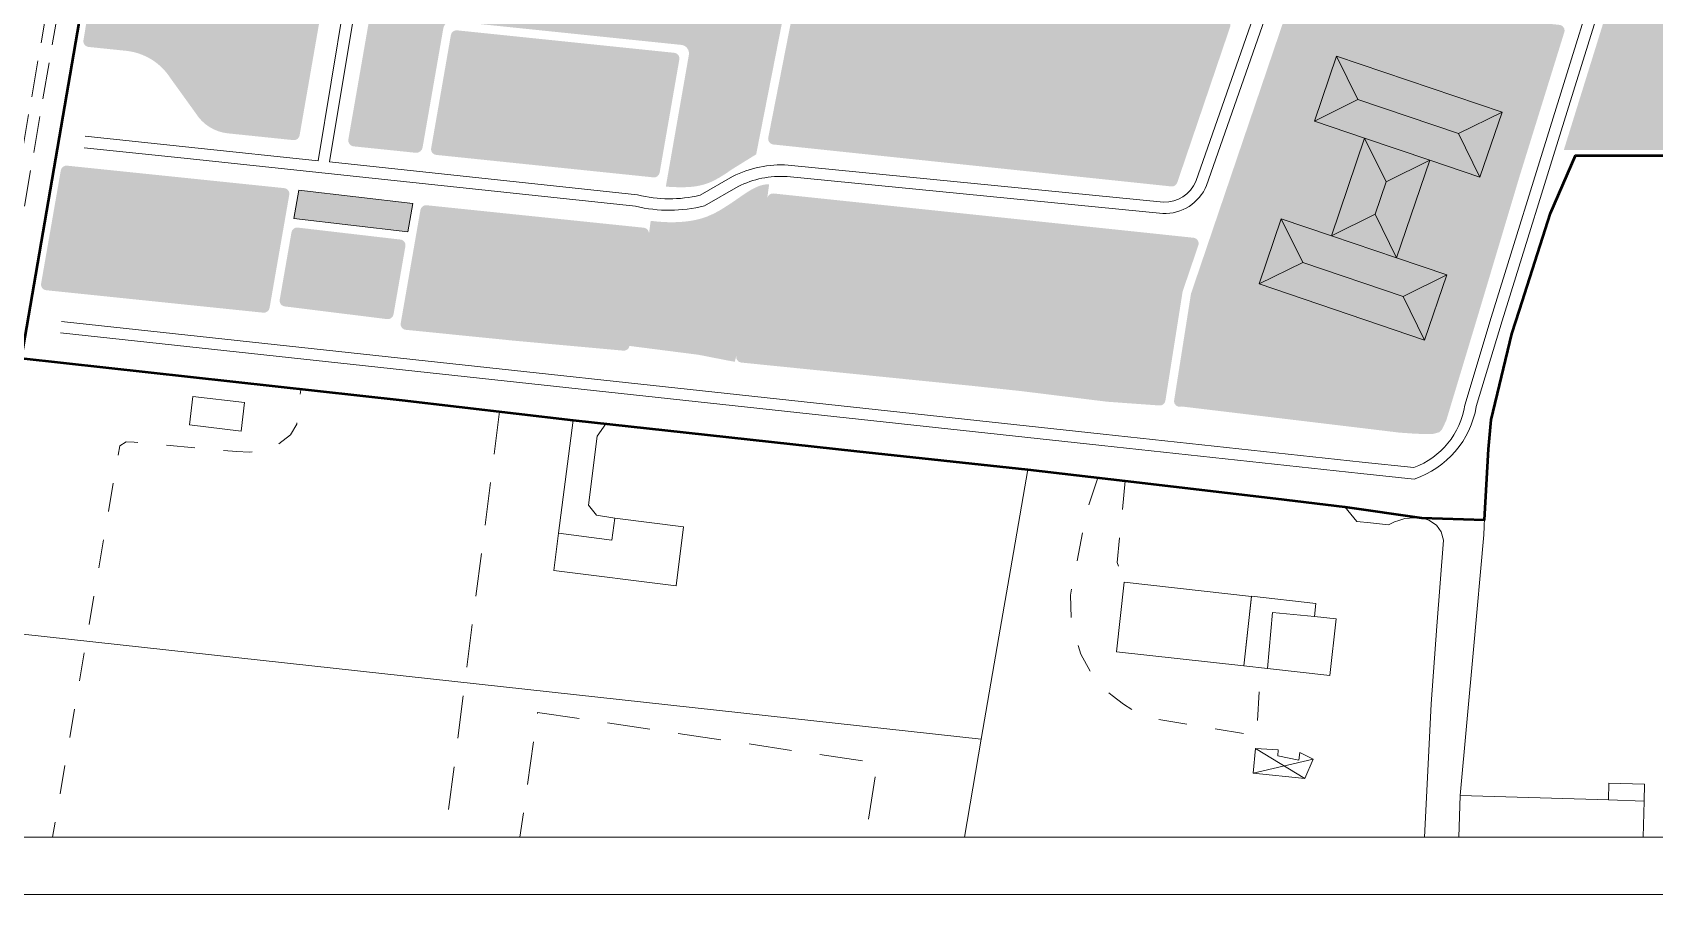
# Model space of a CAD drawing. Header units: millimetres. Extents: x 4297 to 8427, y -1478 to 1634.
# Drawn here: x 7049.8 to 7332.8, y 445.6 to 596 of the extents above; entities that cross this region are included whole.
import ezdxf

# ---------------------------------------------------------------- set-up
doc = ezdxf.new("R2010")
doc.units = ezdxf.units.MM
doc.header["$LTSCALE"] = 0.1
doc.linetypes.add('TRATTEGGIATA', pattern=[19.049999999999997, 12.7, -6.35])
for name, color, linetype, lineweight in [('1_CARTIGLIO', 7, 'Continuous', 9), ('4_ RETINO PARCHEGGIO', 4, 'Continuous', 9), ('4_AREA DI PROGETTO', 1, 'Continuous', 50), ('4_ASILO', 22, 'Continuous', 9), ('4_PISTACICL', 30, 'Continuous', 20), ('4_RETINO ASILO', 2, 'Continuous', 9), ('4_RETINO VERDE PUBBLICO', 3, 'Continuous', 9), ('4_VERDE SOCIALE', 96, 'Continuous', 9), ('4L - Strade', 10, 'Continuous', 20), ('_mu 1', 210, 'Continuous', 9), ('_mu 2', 1, 'Continuous', 9)]:
    doc.layers.add(name, color=color, linetype=linetype, lineweight=lineweight)
doc.layers.add('_mu 0.5', color=7, linetype='Continuous', lineweight=9, true_color=0xff5cff)

msp = doc.modelspace()

# ---------------------------------------------------------------- hatches: boundary and pattern name
at = {"layer": '4_ RETINO PARCHEGGIO', "ltscale": 5, "transparency": 33554687}
h = msp.add_hatch(color=256, dxfattribs=at)
h.dxf.hatch_style = 1
h.paths.add_polyline_path([(7160.379014105295, 562.9249176910603), (7159.083394372107, 563.0008396235498), (7158.349131743053, 563.0701640838624), (7157.626013219288, 563.1568332881278), (7157.311537010513, 560.7857079430457), (7153.924100540667, 541.3176203228542), (7165.976763782223, 539.772474897525), (7170.88341756204, 538.8108363557704), (7172.30324804483, 538.5505812151258), (7172.566805408179, 539.6009475099642), (7177.961443510764, 567.1264888516253), (7178.294766616673, 569.5163533844753), (7177.958549952485, 569.5227022913658), (7177.62323793167, 569.4977575770921), (7177.29166815514, 569.4445531414864), (7176.96508495604, 569.3665459848709), (7176.646999479232, 569.2681692452153), (7176.334965523779, 569.1520949767679), (7176.029049486285, 569.021266364152), (7175.728729157193, 568.8780942012021), (7175.195047499561, 568.5925806472491), (7174.675011645549, 568.2830444727948), (7173.663312410487, 567.6202232283532), (7171.679371048365, 566.2429221208123), (7169.642889974555, 564.9512311855835), (7168.575074554719, 564.3859429184133), (7167.467124352398, 563.9033643412654), (7167.078460713409, 563.7612251809261), (7166.685273849384, 563.6321219001524), (7166.288176346541, 563.5157343832361), (7165.887742179621, 563.4114184051945), (7165.48475935803, 563.3186199364295), (7165.079430550387, 563.2366877253786), (7164.672177026301, 563.1650767106707), (7164.263323357189, 563.1032669397065), (7163.620467637621, 563.0250190469185), (7162.975394919594, 562.9679614256935), (7162.327646483002, 562.9305537967538), (7161.679101036787, 562.9116188293832), (7161.02783717964, 562.9100539845736)])
h = msp.add_hatch(color=256, dxfattribs=at)
h.dxf.hatch_style = 1
h.paths.add_polyline_path([(7116.126743826248, 566.175585574158), (7096.228891421039, 568.4948906002888), (7095.37041523979, 563.5611037484424), (7115.268065662965, 561.2418222654529)])
at = {"layer": '4_ASILO'}
h = msp.add_hatch(dxfattribs=at)
h.set_pattern_fill('TEGOLE01', color=256, pattern_type=2)
h.set_pattern_definition([(0, (2475.511105150494, -1643.493465259046), (0.25, 0.4), [0.44, -0.06]), (0, (2475.511105150494, -1643.463465259046), (0.25, 0.4), [0.44, -0.06]), (90, (2475.951105150495, -1643.493465259046), (-0.25, 0.4), [0.4, -0.4]), (90, (2476.011105150494, -1643.493465259046), (-0.25, 0.4), [0.4, -0.4])])
h.paths.add_polyline_path([(7277.272818488504, 591.9248862283121), (7273.416040725209, 580.5615563781503), (7281.026094531939, 584.3148324215867)])
h.paths.add_polyline_path([(7293.538604001587, 573.7318457556198), (7282.175274151392, 577.5886235189232), (7285.928550194838, 569.9785697121738)])
h.paths.add_polyline_path([(7285.928550194836, 569.9785697121752), (7282.175274151397, 577.58862351891), (7276.390107506442, 560.543628743625), (7284.000161313184, 564.2969047870679)])
h.paths.add_polyline_path([(7287.753437356645, 556.6868509803185), (7276.390107506444, 560.54362874363), (7267.630874080227, 563.5165616028567), (7271.384150123688, 555.9065077960777), (7288.902616976067, 549.9606420776572), (7296.51267078282, 553.713918121106)])
h.paths.add_polyline_path([(7271.384150123688, 555.9065077960777), (7267.630874080241, 563.5165616028271), (7263.774096316936, 552.1532317526317)])
h.paths.add_polyline_path([(7277.272818488478, 591.9248862283639), (7281.026094531939, 584.3148324215872), (7298.544561384329, 578.3689667031595), (7306.154615191084, 582.1222427466087)])
h = msp.add_hatch(dxfattribs=at)
h.set_pattern_fill('TEGOLE01', color=24, angle=270, pattern_type=2)
h.set_pattern_definition([(270, (2475.481105150494, -1643.523465259046), (0.4, -0.2500000000000001), [0.44, -0.06]), (270, (2475.511105150494, -1643.523465259046), (0.4, -0.2500000000000001), [0.44, -0.06]), (0, (2475.481105150494, -1643.963465259046), (0.4000000000000001, 0.2499999999999999), [0.4, -0.4]), (0, (2475.481105150494, -1644.023465259046), (0.4000000000000001, 0.2499999999999999), [0.4, -0.4])])
h.paths.add_polyline_path([(7288.902616976069, 549.9606420776572), (7271.384150123688, 555.9065077960777), (7263.77409631696, 552.1532317526426), (7292.655893019515, 542.3505882709046)])
h.paths.add_polyline_path([(7296.512670782846, 553.7139181211182), (7288.902616976069, 549.9606420776577), (7292.655893019526, 542.3505882708828)])
h.paths.add_polyline_path([(7293.538604001609, 573.7318457556303), (7285.928550194836, 569.9785697121729), (7284.000161313186, 564.296904787072), (7287.75343735664, 556.6868509803057)])
h.paths.add_polyline_path([(7284.000161313188, 564.2969047870693), (7276.39010750645, 560.5436287436282), (7287.753437356636, 556.6868509803153)])
h.paths.add_polyline_path([(7298.544561384329, 578.3689667031595), (7281.026094531939, 584.3148324215872), (7273.416040725209, 580.5615563781503), (7282.175274151412, 577.5886235189291), (7293.538604001587, 573.7318457556198), (7302.297837427777, 570.7589128964078)])
h.paths.add_polyline_path([(7306.154615191113, 582.1222427466223), (7298.544561384329, 578.368966703159), (7302.297837427792, 570.75891289638)])
at = {"layer": '4_RETINO ASILO', "ltscale": 5, "transparency": 33554687}
h = msp.add_hatch(color=256, dxfattribs=at)
h.dxf.hatch_style = 1
h.paths.add_polyline_path([(7277.272818488454, 591.9248862282892), (7273.416040725159, 580.5615563781267), (7282.175274151335, 577.5886235189154), (7276.3901075064, 560.5436287436053), (7267.630874080199, 563.5165616028258), (7263.774096316886, 552.1532317526085), (7292.655893019476, 542.3505882708594), (7296.512670782795, 553.7139181210949), (7287.7534373566, 556.6868509803103), (7293.538604001554, 573.7318457555912), (7302.297837427727, 570.7589128963842), (7306.154615191034, 582.1222427465851)])
at = {"layer": '4_RETINO VERDE PUBBLICO'}
h = msp.add_hatch(color=256, dxfattribs=at)
h.dxf.hatch_style = 1
h.paths.add_polyline_path([(7099.229324884846, 610.4413883328876, -0.2082085298665943), (7093.980554688721, 626.4932381098553), (7091.460521323971, 612.2145598550197, -0.4142135623730764), (7089.722645956604, 610.9980939872286), (7084.204081756595, 611.5666360530482, 0.3995389739464241), (7083.11328569763, 610.7243267894784), (7081.967428307652, 603.294686785746, 0.428126960046668), (7082.850186657474, 602.1478478020359), (7100.138219944364, 600.3127297898656, -0.4284639220064919), (7101.46209610516, 598.5907830357356, 0.1900022545374702)])
edge = h.paths.add_edge_path()
edge.add_line((7143.505780146025, 642.3525683787099), (7147.316343358292, 661.9859650180953))
edge.add_arc((7146.083790838041, 661.9942462275951), 1.232580339616366, 359.6150499013746, 443.3235789071551)
edge.add_line((7146.227093103527, 663.2184679208823), (7130.711910056752, 666.259236369132))
edge.add_arc((7131.192729327629, 668.7125632590413), 2.499999999999864, 168.9113421386909, 258.9113421386899, ccw=False)
edge.add_line((7128.73940243772, 669.1933825299192), (7130.278024104524, 677.0440285776283))
edge.add_arc((7140.581997042144, 675.0245876399434), 10.50000000000065, 117.49007419144289, 168.9113421387035, ccw=False)
edge.add_line((7135.735250148115, 684.3390411690146), (7142.26577605775, 688.1976468932496))
edge.add_arc((7138.869676776349, 694.8846873201412), 7.500000000000949, 296.9243221183434, 348.9113421386982)
edge.add_line((7146.229657446079, 693.4422295075084), (7152.350573519506, 724.6735234746283))
edge.add_arc((7151.369242763542, 724.8658511829793), 0.9999999999996602, 348.911342138692, 439.0162614634485)
edge.add_line((7151.55977314966, 725.8475324815511), (7150.184365071026, 726.1144796391163))
edge.add_arc((7153.328116441947, 742.3122210655567), 16.49999999999968, 169.0211036309185, 259.0162614635226, ccw=False)
edge.add_line((7137.130109389377, 745.4546035255516), (7141.992596389922, 770.5192160386946))
edge.add_arc((7141.010898992798, 770.7096634605126), 0.9999999999992344, 349.0211036309017, 449.3754633954624)
edge.add_line((7141.021798996996, 771.709604053702), (7132.386793699883, 773.4013655206209))
edge.add_arc((7132.194529920653, 772.4200222375662), 1.000000000000254, 78.9150746676125, 170.5244570865996)
edge.add_line((7131.208173957298, 772.5846488257993), (7127.762327602208, 751.938949138829))
edge.add_arc((7126.282793657175, 752.185889021178), 1.499999999999746, 258.94549375496047, 350.524457086626, ccw=False)
edge.add_line((7125.995179541135, 750.7137211909857), (7108.880998300481, 754.0572802664711))
edge.add_arc((7108.689255556455, 753.0758350463427), 0.999999999999901, 78.94549375494553, 170.5244570866125)
edge.add_line((7107.7028995931, 753.2404616345756), (7106.220346732784, 744.3577843559135))
edge.add_arc((7107.20670269614, 744.1931577676813), 1.000000000000348, 170.5244570866596, 258.9727463278946)
edge.add_line((7107.015426795386, 743.2116214566914), (7112.482329185239, 742.1462643555293))
edge.add_arc((7112.195415334107, 740.6739598890451), 1.500000000000267, -9.475542913382526, 78.97274632787258, ccw=False)
edge.add_line((7113.67494927914, 740.4270200066959), (7111.341576008578, 726.4466741533571))
edge.add_line((7111.341576008578, 726.4466741533571), (7110.610692270835, 722.0701199859445))
edge.add_arc((7111.597039375214, 721.9054403281783), 0.9999999999995087, 170.5213743517283, 258.9113421387201)
edge.add_line((7111.404711666863, 720.9241095722147), (7127.959735646155, 717.6795462032566))
edge.add_arc((7127.478916375278, 715.2262193133473), 2.499999999999864, -11.088657861309116, 78.91134213868992, ccw=False)
edge.add_line((7129.932243265187, 714.7454000424694), (7128.393621598383, 706.8947539947603))
edge.add_arc((7118.089648660762, 708.9141949324454), 10.50000000000159, 297.49007419144124, 348.9113421387032, ccw=False)
edge.add_line((7122.936395554791, 699.5997414033735), (7116.405869645156, 695.7411356791387))
edge.add_arc((7119.801968926557, 689.0540952522476), 7.500000000000854, 116.9243221183515, 168.9113421386197)
edge.add_line((7112.44198825683, 690.4965530648906), (7110.686033158411, 680.5477670956342))
edge.add_line((7110.686033158411, 680.5477670956342), (7107.807425555833, 663.7494902106886))
edge.add_line((7107.807425555833, 663.7494902106886), (7103.992137759801, 642.1033888097774))
edge.add_line((7103.992137759801, 642.1033888097774), (7101.407219665107, 628.302077767767))
edge.add_arc((7115.043172585612, 624.4964032096534), 14.15706081404232, 164.4060494301856, 223.5327388167462)
edge.add_arc((7085.315904242213, 601.6843215670845), 23.43987507008529, -10.644065760020396, 33.863673016230905, ccw=False)
edge.add_line((7108.352463043576, 597.3548063641362), (7104.876246775229, 577.3619113276104))
edge.add_arc((7105.922837948822, 577.2035367838605), 1.058506296982793, 171.3950488221234, 267.3251585803963)
edge.add_line((7105.873439753116, 576.1461837685375), (7116.724874404436, 575.0229695593503))
edge.add_arc((7116.714576749463, 576.1547217250769), 1.131799013219625, 270.5213119137791, 352.7296289951131)
edge.add_line((7117.837276119057, 576.0114906815182), (7121.446795767272, 596.7559224675538))
edge.add_arc((7122.924591839969, 596.4987867689016), 1.499999999999954, 84.09045276542071, 170.1293879365361, ccw=False)
edge.add_line((7123.079029265015, 597.9908152812778), (7143.020378204566, 595.9267189475682))
edge.add_line((7143.020378204566, 595.9267189475682), (7162.96172714411, 593.8626226138579))
edge.add_arc((7162.807289719068, 592.3705941014811), 1.499999999999699, -9.870612063485282, 84.09045276556111, ccw=False)
edge.add_line((7164.285085791765, 592.1134584028283), (7160.262036018134, 569.1155266588456))
edge.add_line((7160.262036018134, 569.1155266588456), (7162.240687386126, 569.0234325343782))
edge.add_line((7162.240687386126, 569.0234325343782), (7163.232065250681, 569.01363429308))
edge.add_line((7163.232065250681, 569.01363429308), (7164.222861168837, 569.0491088626624))
edge.add_line((7164.222861168837, 569.0491088626624), (7164.888136582801, 569.1033264423352))
edge.add_line((7164.888136582801, 569.1033264423352), (7165.550602880895, 569.1871226047739))
edge.add_line((7165.550602880895, 569.1871226047739), (7166.339161079083, 569.3415854108024))
edge.add_line((7166.339161079083, 569.3415854108024), (7166.987413849065, 569.5125436422263))
edge.add_line((7166.987413849065, 569.5125436422263), (7167.623351905835, 569.7264650035348))
edge.add_line((7167.623351905835, 569.7264650035348), (7168.119937908885, 569.9299792190776))
edge.add_line((7168.119937908885, 569.9299792190776), (7168.606416572377, 570.1565327193138))
edge.add_line((7168.606416572377, 570.1565327193138), (7169.419313201468, 570.5895812586299))
edge.add_line((7169.419313201468, 570.5895812586299), (7170.206701708824, 571.0648864418989))
edge.add_line((7170.206701708824, 571.0648864418989), (7170.974942715298, 571.5700724510746))
edge.add_line((7170.974942715298, 571.5700724510746), (7171.730493451809, 572.0939573720583))
edge.add_line((7171.730493451809, 572.0939573720583), (7173.879595008751, 573.4267422228688))
edge.add_line((7173.879595008751, 573.4267422228688), (7176.028696565695, 574.7595270736795))
edge.add_line((7176.028696565695, 574.7595270736795), (7179.29293972512, 591.3756329516208))
edge.add_line((7179.29293972512, 591.3756329516208), (7182.158951880123, 605.9991414350567))
edge.add_arc((7180.686955746177, 606.2876329975827), 1.500000000000274, 348.91134213872, 444.1131651915741)
edge.add_line((7180.840801709129, 607.7797226127481), (7167.117989019386, 609.1946505843717))
edge.add_line((7167.117989019386, 609.1946505843717), (7139.640732625044, 614.5802121042647))
edge.add_arc((7139.929244133226, 616.0522043289876), 1.49999999999955, 169.0162614634175, 258.91056577562847, ccw=False)
edge.add_line((7138.456722185369, 616.3379999081648), (7143.505780146025, 642.3525683787099))
at = {"layer": '4_RETINO VERDE PUBBLICO', "ltscale": 5, "transparency": 33554687}
h = msp.add_hatch(color=256, dxfattribs=at)
h.dxf.hatch_style = 1
h.paths.add_polyline_path([(7096.051801922931, 561.9715255304283, 0.3978362100470579), (7094.950827809887, 561.1496740663217), (7092.9033599019, 549.3825796906598, 0.4285075141894756), (7093.765152811109, 548.2187994353666), (7111.648744543394, 545.9948856471877, 0.4000508814541364), (7112.757339447225, 546.8157783632176), (7114.829066698624, 558.7194371909965, 0.4307948115462683), (7113.959652998628, 559.8841761943669)])
at = {"layer": '4_VERDE SOCIALE', "ltscale": 5, "transparency": 33554687}
h = msp.add_hatch(color=256, dxfattribs=at)
h.dxf.hatch_style = 1
h.paths.add_polyline_path([(7302.048075089598, 546.9401585054019), (7309.259075089724, 571.0531585062287), (7317.030022883396, 596.0919164416418, 0.4659287461743901), (7316.170947822687, 597.3595258887273), (7270.251321820619, 602.1126961476125, 0.3500097569056223), (7269.201417131457, 601.4394088527006), (7251.893474636262, 550.4445443126189), (7248.956667157418, 531.8391401299342, 0.5747369514578767), (7250.295957766167, 530.7470433212268), (7282.627075089508, 526.8691585058725), (7288.25207508951, 526.1861585056782), (7290.619075089594, 526.0221585058054), (7292.853075089762, 525.9201585058496), (7294.002075089505, 525.9201585058496), (7295.244075089592, 526.2681585060792), (7295.6580750897, 526.6821585059553), (7296.044575089606, 527.4966585058172), (7296.431075089512, 528.3111585056791)])
h.paths.add_polyline_path([(7263.774096316886, 552.1532317526085), (7267.630874080199, 563.5165616028258), (7276.3901075064, 560.5436287436053), (7282.175274151335, 577.5886235189154), (7273.416040725159, 580.5615563781267), (7277.272818488454, 591.9248862282889), (7306.154615191034, 582.1222427465851), (7302.297837427727, 570.7589128963842), (7293.538604001554, 573.7318457555912), (7287.7534373566, 556.6868509803103), (7296.512670782795, 553.7139181210949), (7292.655893019476, 542.3505882708594)], flags=16)
at = {"layer": '_mu 0.5', "ltscale": 5, "transparency": 33554687}
h = msp.add_hatch(color=256, dxfattribs=at)
h.dxf.hatch_style = 1
edge = h.paths.add_edge_path()
edge.add_line((7574.790196770813, 647.5484676231414), (7613.20029486563, 647.5484676231391))
edge.add_arc((7615.199368992362, 637.4995451798941), 10.24583523362166, 35.60730459733759, 101.25120209309449, ccw=False)
edge.add_line((7623.52950496181, 643.4649432692967), (7632.786858786068, 629.8638043302828))
edge.add_line((7632.786858786068, 629.8638043302828), (7612.042433426318, 629.8638043289926))
edge.add_arc((7612.042433426319, 619.3638043289914), 10.50000000000125, 90.00000000000496, 141.6686708644056)
edge.add_line((7603.805841144389, 625.8759888765351), (7598.821814620446, 620.2791060598289))
edge.add_arc((7592.879058703356, 624.8785188814687), 7.514715310241106, 270.0257305010351, 322.2618187034294, ccw=False)
edge.add_line((7592.882433426333, 617.3638043289911), (7588.8541721601, 617.2647367447031))
edge.add_line((7588.8541721601, 617.2647367447031), (7583.841798689328, 617.1414667533896))
edge.add_line((7583.841798689328, 617.1414667533896), (7575.35613814105, 616.9327777344694))
edge.add_line((7575.35613814105, 616.9327777344694), (7574.790196770811, 616.9327777344694))
edge.add_line((7574.790196770811, 616.9327777344694), (7574.790196770811, 647.5484676231414))
h.paths.add_polyline_path([(7575.732283066797, 608.436756861233), (7629.000848353814, 608.9528510825163), (7630.483017358462, 592.7267263080249), (7630.40401735746, 589.0237263001464), (7629.928017357443, 585.894726308916), (7628.03179514351, 580.8111265929915), (7625.324151766005, 575.537764996685), (7575.732283066799, 575.537764996685)])
h.paths.add_polyline_path([(7326.909206512677, 607.6343029275105), (7375.522167490613, 607.6351441680223), (7375.519903958036, 575.5377649979765), (7316.946049682358, 575.5418956725294)])
at = {"layer": '_mu 1', "ltscale": 5, "transparency": 33554687}
h = msp.add_hatch(color=256, dxfattribs=at)
h.dxf.hatch_style = 1
h.paths.add_polyline_path([(7265.185486790459, 621.9461787814199), (7203.05622708078, 634.1350150066856), (7201.005627748853, 623.6826456336571, 0.4140798656899579), (7202.188944419579, 621.9226151086006), (7204.242389581216, 621.5197802623846, -0.4142135623730957), (7205.42557458966, 619.7590777787757), (7202.899511662983, 606.8825062917222, -0.3670599882647442), (7201.37683136444, 605.6622993524925), (7258.433828673891, 599.7792822702634, 0.3492482425265608), (7260.004635384546, 600.7896269092564), (7263.165322531302, 610.1020459300208)])
edge = h.paths.add_edge_path()
edge.add_line((7179.047641347796, 567.9286473901917), (7203.097245209235, 565.3926527843029))
edge.add_line((7203.097245209235, 565.3926527843029), (7217.722015688881, 563.8504927028966))
edge.add_line((7217.722015688881, 563.8504927028966), (7228.057024423401, 562.7606815545066))
edge.add_line((7228.057024423401, 562.7606815545066), (7252.332101812123, 560.2009111038157))
edge.add_arc((7252.227234731055, 559.2064248568989), 0.9999999999990963, -18.74749997382048, 83.98049141155008, ccw=False)
edge.add_line((7253.174178885238, 558.885026709956), (7250.431823272665, 550.8051493344234))
edge.add_line((7250.431823272665, 550.8051493344234), (7247.426338743821, 531.7646589969745))
edge.add_arc((7246.438568517451, 531.920575576894), 0.9999999999986281, 265.87715724085183, 351.0300412587749, ccw=False)
edge.add_line((7246.366673417766, 530.9231633779309), (7237.252075089505, 531.5801585059976))
edge.add_line((7237.252075089505, 531.5801585059977), (7222.308388040185, 533.4289033303904))
edge.add_line((7222.308388040185, 533.4289033303904), (7214.00907508971, 534.3191585060173))
edge.add_line((7214.00907508971, 534.3191585060173), (7205.673085569117, 535.1606451993028))
edge.add_line((7205.673085569117, 535.1606451993028), (7197.337096048524, 536.0021318925884))
edge.add_line((7197.337096048524, 536.0021318925884), (7185.392398207867, 537.2079040763707))
edge.add_line((7185.392398207867, 537.2079040763707), (7173.44770036721, 538.413676260153))
edge.add_arc((7173.548136164141, 539.4086198016126), 0.9999999999987395, 168.9113421386564, 264.2357338538183, ccw=False)
edge.add_line((7172.566805408179, 539.6009475099642), (7177.961443510764, 567.1264888516255))
edge.add_arc((7178.942774266727, 566.9341611432756), 0.999999999998549, 83.98049141144298, 168.9113421387459, ccw=False)
edge = h.paths.add_edge_path()
edge.add_line((7184.627176582909, 606.0537502196095), (7208.676780444347, 603.5177556137206))
edge.add_line((7208.676780444347, 603.5177556137206), (7221.254026618954, 602.191503895002))
edge.add_line((7221.254026618954, 602.191503895002), (7233.636559658514, 600.8857843839247))
edge.add_line((7233.636559658514, 600.8857843839247), (7257.880876654998, 598.3292575703946))
edge.add_arc((7257.77600957393, 597.3347713234779), 0.9999999999990963, -18.74749997382048, 83.98049141155008, ccw=False)
edge.add_line((7258.722953728113, 597.013373176535), (7249.497098899505, 569.8309846643278))
edge.add_arc((7248.55015474532, 570.1523828112705), 1.000000000000874, 263.9804914115569, 341.2525000262253, ccw=False)
edge.add_line((7248.445287664253, 569.1578965643527), (7237.407221426575, 570.3218440702123))
edge.add_line((7237.407221426575, 570.3218440702123), (7233.42935971323, 570.7413036133349))
edge.add_line((7233.42935971323, 570.7413036133349), (7227.844072751327, 571.3302637349284))
edge.add_line((7227.844072751327, 571.3302637349284), (7202.884293537159, 573.9622349647249))
edge.add_line((7202.884293537159, 573.9622349647249), (7179.011121307397, 576.4796251200452))
edge.add_arc((7179.115988388466, 577.4741113669623), 0.999999999999644, 168.9113421386729, 263.980491411501, ccw=False)
edge.add_line((7178.134657632502, 577.6664390753137), (7183.540978745877, 605.2515916810432))
edge.add_arc((7184.522309501839, 605.0592639726933), 0.999999999998549, 83.98049141144372, 168.9113421387459, ccw=False)
at = {"layer": '_mu 2', "ltscale": 5, "transparency": 33554687}
h = msp.add_hatch(color=256, dxfattribs=at)
h.dxf.hatch_style = 1
edge = h.paths.add_edge_path()
edge.add_line((7118.540735154541, 565.8736004754012), (7137.553892528867, 563.9055797287831))
edge.add_line((7137.553892528867, 563.9055797287831), (7156.429297919344, 561.951817464161))
edge.add_arc((7156.326339550124, 560.9571317242882), 1.000000073449352, -9.870607553679577, 84.09044825557038, ccw=False)
edge.add_line((7157.311537017777, 560.7857079901412), (7153.924100547931, 541.3176203699506))
edge.add_arc((7152.938903240844, 541.4890440705597), 0.999999909510298, 264.2357290279947, 350.12939276239604, ccw=False)
edge.add_line((7152.838467369201, 540.494100627591), (7133.782887108237, 542.2330658385483))
edge.add_line((7133.782887108237, 542.2330658385483), (7114.898655275726, 544.1336794210417))
edge.add_arc((7115.001199407365, 545.1284078031865), 0.9999999265889613, 170.1293831338847, 264.11430774254643, ccw=False)
edge.add_line((7114.01600211226, 545.2998316722849), (7117.452579490256, 565.0503386046282))
edge.add_arc((7118.43777694562, 564.8789147020856), 1.000000090210177, 84.0904575885694, 170.1293828200881, ccw=False)
edge = h.paths.add_edge_path()
edge.add_line((7123.852783304665, 596.4027112400639), (7142.865940786781, 594.434690482288))
edge.add_line((7142.865940786781, 594.434690482288), (7161.74134628981, 592.4809282060144))
edge.add_arc((7161.638387920591, 591.4862424661436), 1.000000073447223, -9.870607553812874, 84.09044825561023, ccw=False)
edge.add_line((7162.623585388243, 591.3148187319946), (7159.18689993008, 571.5636900486686))
edge.add_arc((7158.201702622728, 571.7351137493715), 0.9999999097889329, 264.09044794223314, 350.1293927597127, ccw=False)
edge.add_line((7158.098744264918, 570.7404281728526), (7139.154462772347, 572.7013196898765))
edge.add_line((7139.154462772347, 572.7013196898765), (7120.210181279775, 574.6622112069006))
edge.add_arc((7120.313139477287, 575.6568968168641), 0.9999999265517922, 170.1293834267805, 264.09045727503764, ccw=False)
edge.add_line((7119.327942181342, 575.8283206809199), (7122.764627639503, 595.5794493642472))
edge.add_arc((7123.749825095747, 595.4080254667459), 1.000000090212436, 84.09045758863527, 170.1293831132974, ccw=False)
edge = h.paths.add_edge_path()
edge.add_line((7055.796589148973, 572.7841434152646), (7074.809746528607, 570.816122668097))
edge.add_line((7074.809746528607, 570.816122668097), (7093.685151919085, 568.8623604034749))
edge.add_arc((7093.582193549866, 567.8676746636041), 1.000000073447223, -9.870607553812874, 84.09044825561023, ccw=False)
edge.add_line((7094.567391017517, 567.6962509294551), (7091.130707026115, 547.9451306758012))
edge.add_arc((7090.14550971876, 548.1165543765063), 0.9999999097910953, 264.0899238377274, 350.1293927596086, ccw=False)
edge.add_line((7090.042542262218, 547.1218697418224), (7052.172528322714, 551.0418985515782))
edge.add_arc((7052.256945226231, 552.0383290021115), 0.9999999281746502, 170.131367882933, 265.15750426207575, ccw=False)
edge.add_line((7051.271741991964, 552.2097187437447), (7054.708451181333, 571.9609832186018))
edge.add_arc((7055.693630940063, 571.7894576419234), 1.0000000902338, 84.09045758928983, 170.1234697405162, ccw=False)
edge = h.paths.add_edge_path()
edge.add_line((7062.07466058819, 615.3640474088354), (7058.658814076527, 594.674743198336))
edge.add_arc((7059.644032462955, 594.5034405885833), 0.9999999265316774, 170.1364350957871, 264.090457275757)
edge.add_line((7059.541074265457, 593.5087549786384), (7066.086006718516, 592.8312997512278))
edge.add_arc((7065.004944564207, 582.3870999437321), 10.50000023811293, 32.421782199001996, 84.09045191801567, ccw=False)
edge.add_line((7073.868248430865, 588.0166513972374), (7078.249542770641, 581.9363654201144))
edge.add_arc((7084.634264599507, 585.8994795191585), 7.514715310246088, 211.8286340619782, 264.0647222644366)
edge.add_line((7083.857205700618, 578.4250480583916), (7095.282924459701, 577.2423906906304))
edge.add_arc((7095.385882817499, 578.2370762671769), 0.9999999098151273, 264.090447943018, 350.1364481442757)
edge.add_line((7096.371101226469, 578.0657738846605), (7099.796813411874, 597.7682028652135))
edge.add_arc((7098.811594842367, 597.9395052811273), 1.000000073699838, 350.1364478346873, 443.9407607469662)
edge.add_line((7098.91715151345, 598.9339186441655), (7080.047697866193, 600.936903812765))
edge.add_line((7080.047697866193, 600.936903812765), (7081.993148803952, 613.3023173511663))
edge.add_line((7081.993148803952, 613.3023173511663), (7062.07466058819, 615.3640474088354))

# ---------------------------------------------------------------- linework, layer by layer
at = {"layer": '1_CARTIGLIO'}
for p, q in [((7096.49407508965, 532.8891585064152), (7096.61907508965, 533.9321585060134)), ((7131.267075089461, 529.8611585064832), (7130.314075089716, 522.4241585065638)), ((7094.806075089567, 525.77915850608), (7095.877075089563, 527.6621585064586)), ((7095.877075089563, 527.6621585064586), (7095.908075089757, 527.9241585065647)), ((7144.072075089396, 528.3421585061628, 207.8291000000001), (7141.556075089569, 508.6111585064828, 207.8291000000001)), ((7149.806075089567, 527.7171585061606), (7148.283075089756, 525.572158506608)), ((7064.713075089692, 522.2681585061391), (7064.994075089651, 523.8931585061405)), ((7064.994075089651, 523.8931585061405), (7066.103075089821, 524.572158506609)), ((7066.103075089821, 524.572158506609), (7067.525075089607, 524.5021585063114)), ((7067.525075089607, 524.5021585063114), (7068.150075089609, 524.4441585061168)), ((7073.127075089564, 523.9901585062053), (7078.111075089502, 523.5331585058047)), ((7092.767075089462, 524.217158506161), (7094.806075089567, 525.77915850608)), ((7146.783075089756, 513.5291585060795, 207.5043), (7148.283075089756, 525.572158506608, 207.5043)), ((7083.08807508969, 523.0761585063333), (7085.39207508946, 522.8651585062066)), ((7085.39207508946, 522.8651585062066), (7087.580075089544, 522.7681585061387)), ((7087.580075089544, 522.7681585061387), (7088.072075089396, 522.8221585066076)), ((7223.447075089395, 519.7251585056106), (7220.377075089564, 502.2211585058867)), ((7235.627075089566, 518.3191585061163), (7234.072075089394, 513.5651585054629)), ((7063.025075089608, 512.4121585064613), (7063.869075089649, 517.3421585061615)), ((7129.673075089655, 517.4631585055067), (7128.720075089674, 510.0261585055873)), ((7240.431075089567, 517.7641585064148), (7239.939075089713, 512.7871585064609)), ((7148.181075089567, 511.8031585062877, 207.7428), (7146.783075089756, 513.5291585060795, 207.7428)), ((7280.814075089713, 510.6821585060115), (7278.71307508969, 513.2601585057582)), ((7303.134075089783, 512.7521585063105), (7303.002075089565, 508.3461585058867)), ((7151.345075089673, 511.2441585059314, 207.7461), (7148.181075089567, 511.8031585062877, 207.7461)), ((7283.236075089504, 510.428158506289), (7280.814075089713, 510.6821585060115)), ((7286.369075089649, 510.100158505611), (7283.236075089504, 510.428158506289)), ((7287.423075089653, 510.6111585064837), (7286.369075089649, 510.100158505611)), ((7288.158075089759, 510.8611585064832), (7287.423075089653, 510.6111585064837)), ((7289.213075089692, 511.209158505781), (7288.158075089759, 510.8611585064832)), ((7290.845075089676, 511.3341585057806), (7289.213075089692, 511.209158505781)), ((7292.088075089693, 511.3031585062881), (7290.845075089676, 511.3341585057806)), ((7293.392075089465, 510.8851585057605), (7292.088075089693, 511.3031585062881)), ((7294.705075089543, 510.0221585058644), (7293.392075089465, 510.8851585057605)), ((7295.533075089755, 508.8691585059305), (7294.705075089543, 510.0221585058644)), ((7061.330075089542, 502.5571585060134), (7062.181075089567, 507.4861585064837)), ((7232.986075089504, 508.6901585054616), (7232.033075089756, 503.7831585058057)), ((7239.447075089398, 507.8151585054625), (7239.017075089459, 503.5181585061391)), ((7294.806075089567, 492.4161585061852), (7295.947075089398, 507.4321585060115)), ((7295.947075089398, 507.4321585060115), (7295.533075089755, 508.8691585059305)), ((7303.002075089565, 508.3461585058867), (7301.166075089437, 488.3341585057819)), ((7128.088075089691, 505.065158505462), (7127.134075089781, 497.62715850631)), ((7220.377075089564, 502.2211585058867), (7218.338075089692, 490.5611585057386)), ((7239.017075089459, 503.5181585061391), (7239.244075089649, 502.8731585056557)), ((7231.072075089396, 498.8771585063118), (7230.869075089648, 497.8151585054602)), ((7059.642075089461, 492.7011585063324), (7060.486075089502, 497.6311585060357)), ((7230.869075089648, 497.8151585054602), (7230.978075089822, 493.8971585058653)), ((7126.494075089649, 492.6661585061847), (7125.541075089437, 485.2291585062658)), ((7040.650075089608, 491.8151585054629), (7215.283075089754, 472.6581585058057)), ((7218.338075089692, 490.5611585057386), (7215.283075089754, 472.6581585058057)), ((7293.783075089756, 478.8651585062066), (7294.806075089567, 492.4161585061852)), ((7057.955075089542, 482.8461585058872), (7058.798075089653, 487.7721585058648)), ((7232.189075089715, 489.0571585060143), (7232.697075089398, 487.5291585060804)), ((7232.697075089398, 487.5291585060804), (7234.275075089608, 484.5291585060804)), ((7301.166075089437, 488.3341585057819), (7298.830075089542, 462.8261585063337)), ((7124.908075089756, 480.2681585061405), (7123.955075089545, 472.830158506059)), ((7237.541075089435, 480.7871585064586), (7238.142075089463, 480.2761585055887)), ((7238.142075089463, 480.2761585055887), (7240.119075089651, 478.7721585058644)), ((7240.119075089651, 478.7721585058644), (7241.588075089694, 477.8771585063109)), ((7263.509075089782, 475.9401585054602), (7263.806075089567, 480.9321585060129)), ((7292.963075089689, 462.4791585062662), (7293.783075089756, 478.8651585062066)), ((7056.25907508978, 472.9901585062062), (7057.103075089821, 477.9161585061838)), ((7137.853075089821, 477.1701585059072), (7137.877075089564, 477.3461585058867)), ((7137.877075089564, 477.3461585058867), (7145.119075089649, 476.2641585064157)), ((7150.064075089715, 475.5261585055873), (7157.486075089504, 474.42015850591)), ((7241.588075089694, 477.8771585063109), (7241.595075089675, 477.8731585056557)), ((7246.259075089781, 476.1041585062653), (7251.189075089715, 475.2831585058029)), ((7162.431075089567, 473.6821585060138), (7169.845075089673, 472.5761585063337)), ((7215.283075089754, 472.6581585058057), (7212.359250293467, 455.5547956515506)), ((7256.127075089565, 474.4671585061606), (7261.056075089569, 473.6511585055891)), ((7136.119075089649, 464.7911585061847), (7137.158075089756, 472.2211585058858)), ((7174.791075089438, 471.8381585055054), (7182.21307508969, 470.7291585062676)), ((7187.158075089756, 469.9941585059319), (7194.572075089396, 468.8851585057591)), ((7054.572075089398, 463.1351585057582), (7055.416075089439, 468.0611585057359)), ((7123.314075089714, 467.869158505931), (7122.361075089502, 460.4321585060115)), ((7196.775075089608, 466.1311585060357), (7195.6110750895, 458.7211585058863)), ((7292.617392888314, 455.5547956515506), (7292.963075089689, 462.4791585062662)), ((7134.823536730895, 455.5547956515506), (7135.423075089655, 459.8421585061628)), ((7053.270485560575, 455.5547956515506), (7053.728075089821, 458.2051585060581))]:
    msp.add_line(p, q, dxfattribs=at)
for points in [[(6477.835137272792, 1633.554795651551), (6477.835137272792, 445.5547956515506), (8159.835137272796, 445.5547956515506), (8159.835137272796, 1633.554795651551)], [(6487.835137272792, 1623.554795651551), (6487.835137272792, 455.5547956515506), (8149.835137272796, 455.5547956515506), (8149.835137272796, 1623.554795651551)]]:
    msp.add_lwpolyline(points, close=True, dxfattribs=at)
for points in [[(7077.189075089716, 527.5291585060813), (7077.767075089461, 532.4751585056101), (7086.752075089562, 531.4161585061838), (7086.166075089439, 526.4631585055067), (7077.189075089716, 527.5291585060813)], [(7140.74407508965, 502.1001585056097), (7141.556075089569, 508.6111585064828), (7150.869075089649, 507.4441585061177), (7151.345075089673, 511.2441585059314), (7163.369075089649, 509.7481585056553), (7162.088075089692, 499.4441585061168), (7140.74407508965, 502.1001585056097)], [(7262.463075089689, 497.5801585060563), (7240.220075089674, 500.0571585060125), (7238.869075089651, 487.9471585066085), (7261.111075089504, 485.4591585057815), (7262.463075089689, 497.5801585060563)], [(7262.470075089677, 497.6311585060357), (7273.689075089716, 496.3811585060339), (7273.431075089566, 494.1111585064814), (7266.103075089821, 494.803158506289), (7265.25907508978, 485.0101585057582), (7261.111075089504, 485.4711585058849), (7262.470075089677, 497.6311585060357)], [(7265.25907508978, 485.0101585057582), (7266.103075089821, 494.803158506289), (7273.431075089566, 494.1111585064814), (7277.213075089692, 493.6821585060129), (7276.111075089502, 483.7911585061843), (7265.25907508978, 485.0101585057582)], [(7263.127075089564, 471.065158505462), (7267.080075089543, 470.8071585060138), (7267.017075089463, 469.7871585064604), (7270.720075089675, 469.0101585057587), (7270.853075089823, 470.3501585056101), (7273.21307508969, 469.1661585061834), (7271.736075089502, 465.7871585064609), (7262.767075089461, 466.7251585056106), (7263.127075089564, 471.065158505462)], [(7271.736075089502, 465.7871585064609), (7263.127075089564, 471.065158505462)], [(7273.21307508969, 469.1661585061834), (7262.767075089461, 466.7251585056106)], [(7324.74407508965, 462.1111585064823), (7324.806075089567, 464.9831585059896), (7331.033075089756, 464.8111585057363), (7330.947075089394, 461.8811585060339), (7324.74407508965, 462.1111585064823)], [(7330.772321169217, 455.5547956515506), (7330.947075089394, 461.8811585060339), (7324.74407508965, 462.1111585064823), (7298.830075089542, 462.8301585060567), (7298.608083612241, 455.5547956515506)]]:
    msp.add_lwpolyline(points, dxfattribs=at)
at = {"layer": '4_ RETINO PARCHEGGIO', "ltscale": 5, "transparency": 33554687}
msp.add_lwpolyline([(7116.126743826248, 566.175585574158), (7096.228891421039, 568.4948906002888), (7095.37041523979, 563.5611037484424), (7115.268065662965, 561.2418222654529)], close=True, dxfattribs=at)
at = {"layer": '4_AREA DI PROGETTO', "ltscale": 5}
msp.add_lwpolyline([(7096.324491725513, 821.7601327450179), (7047.772947003396, 539.1601914981194), (7114.28307508826, 531.8771585076611), (7144.072075087902, 528.3421585075139), (7163.798075088161, 526.1971585079586), (7193.619075088153, 522.9631585068582), (7223.447075087901, 519.7251585069616), (7240.431075088073, 517.7641585077658), (7266.677575088081, 514.6761585073116), (7278.713075088196, 513.2601585071093), (7292.088075088199, 511.3031585076392), (7303.080797761381, 510.9738259168254), (7303.798575088126, 523.3166585075246), (7304.252075088069, 528.3931585074902), (7307.89257508805, 543.4026585071856), (7309.213075088198, 547.5331585071567), (7314.627075088069, 564.5061585073854), (7319.00308854238, 574.5377649979753), (7625.324151766005, 574.537764996685), (7628.813031780464, 580.1929556697235), (7630.912459192999, 585.7190155454175), (7631.404017357704, 589.0237263086372), (7631.462575088114, 591.0606585074711), (7631.476869208837, 593.0232885041531)], dxfattribs=at)
at = {"layer": '4_ASILO'}
for p, q in [((7277.272818488516, 591.9248862283507), (7273.416040725209, 580.5615563781498)), ((7277.272818488516, 591.9248862283507), (7306.154615191106, 582.1222427466014)), ((7277.272818488489, 591.9248862283412), (7281.026094531939, 584.3148324215872)), ((7273.416040725187, 580.5615563781398), (7281.026094531939, 584.3148324215867)), ((7298.544561384329, 578.3689667031595), (7281.026094531939, 584.3148324215872)), ((7273.416040725204, 580.5615563781521), (7282.175274151412, 577.5886235189291)), ((7306.154615191084, 582.1222427466082), (7298.544561384329, 578.3689667031595)), ((7306.154615191106, 582.1222427466014), (7302.297837427799, 570.758912896401)), ((7282.175274151405, 577.588623518931), (7276.390107506444, 560.54362874363)), ((7282.175274151392, 577.5886235189232), (7285.928550194838, 569.9785697121747)), ((7282.175274151392, 577.5886235189232), (7293.538604001587, 573.7318457556198)), ((7302.297837427777, 570.7589128964073), (7298.544561384329, 578.3689667031585)), ((7293.538604001587, 573.7318457556198), (7285.928550194838, 569.9785697121738)), ((7293.538604001606, 573.7318457556194), (7287.753437356645, 556.6868509803185)), ((7293.538604001606, 573.7318457556194), (7302.297837427794, 570.7589128964023)), ((7285.928550194836, 569.9785697121747), (7284.000161313184, 564.2969047870683)), ((7267.630874080249, 563.5165616028489), (7263.77409631694, 552.153231752643)), ((7267.630874080238, 563.516561602853), (7276.390107506444, 560.54362874363)), ((7267.630874080238, 563.5165616028344), (7271.384150123688, 555.9065077960786)), ((7276.390107506433, 560.5436287436205), (7284.000161313184, 564.2969047870674)), ((7287.753437356636, 556.6868509803153), (7284.000161313188, 564.2969047870693)), ((7276.390107506444, 560.54362874363), (7287.753437356636, 556.6868509803153)), ((7263.774096316936, 552.1532317526317), (7271.384150123688, 555.9065077960781)), ((7271.384150123686, 555.9065077960781), (7288.902616976067, 549.9606420776572)), ((7287.753437356645, 556.6868509803185), (7296.512670782828, 553.7139181211037)), ((7263.774096316925, 552.1532317526539), (7292.655893019515, 542.3505882709046)), ((7296.51267078282, 553.713918121106), (7288.902616976067, 549.9606420776572)), ((7296.512670782839, 553.7139181210996), (7292.655893019533, 542.3505882709046)), ((7292.655893019515, 542.3505882709042), (7288.902616976067, 549.9606420776581))]:
    msp.add_line(p, q, dxfattribs=at)
at = {"layer": '4_PISTACICL', "linetype": 'TRATTEGGIATA', "ltscale": 5}
for points in [[(7027.552043419677, 455.8899772138923), (7041.491919449451, 537.8916204895095), (7054.968152499767, 615.5999643327877), (7063.333551853006, 664.406625602021), (7072.958278219418, 723.2099538071185), (7081.74876718004, 775.0237301863244), (7085.725212215358, 798.0315191522667), (7088.864042510064, 816.9054725963769), (7091.976809399705, 836.4531280353488), (7095.315590400349, 853.9316866058043), (7098.708947061372, 873.3809255230449), (7102.193557291681, 889.8692118313136), (7103.162735570361, 894.4666841250416), (7106.988497215129, 907.360619277005), (7109.838996642434, 916.2952165961992), (7113.207978932631, 924.5206793239203), (7118.056143494067, 937.6553239594099), (7119.972714815367, 942.7867891098052), (7125.95265467921, 955.9416509326751), (7129.308156727683, 963.0350541297502), (7137.185886051313, 979.9946757152965), (7138.528734933146, 984.0431515665462), (7138.872327727601, 985.6880903681111)], [(7029.523756715333, 455.5547956515507), (7043.463075089692, 537.55315850629), (7056.939075089715, 615.2601585057591), (7065.306075089567, 664.0761585063328), (7074.931075089567, 722.8811585060353), (7083.720075089675, 774.6861585057386), (7087.697075089396, 797.697158506608), (7090.838075089691, 816.5841585057815), (7093.947075089396, 836.1081585059906), (7097.283075089756, 853.5721585066085), (7100.673075089428, 873.0021585064319), (7104.150335874883, 889.4556691172925), (7105.103075089595, 893.9751585057334), (7108.900075087672, 906.7721585002776), (7111.720075089447, 915.6111585066042), (7115.07207508917, 923.79515850603), (7119.931075089345, 936.9591585059052), (7121.822075089396, 942.0221585058639), (7127.767075089461, 955.1001585056097), (7131.119075089423, 962.1861585058609), (7139.048075089655, 979.2561585060353), (7140.463075089014, 983.5221585038183), (7140.83007508932, 985.2791585062018)]]:
    msp.add_lwpolyline(points, dxfattribs=at)
at = {"layer": '4_PISTACICL'}
for points in [[(7054.633407884273, 543.6215389771653), (7236.331917245023, 523.9553096573726), (7281.524493753908, 519.0638684655717), (7290.829540375636, 518.0867379884701, 0.2764612249446981), (7301.675012473303, 530.7295528296283), (7306.185394696144, 545.6884117270438), (7317.524464384422, 582.2127833219423), (7325.83392247388, 608.9784478213344), (7329.298243507629, 617.9016803454792, -0.1129694760891347), (7331.126015973706, 621.2455411718779), (7340.778183082238, 630.9189658949875), (7366.312126679237, 658.6818299232901, 0.2827379449538814), (7367.209456337674, 669.7878002261833), (7341.894435047788, 713.4022586619233)], [(7054.848621950004, 545.6099259882653), (7236.547131310754, 525.9436966684726), (7281.736537888734, 521.0525985757336), (7290.786767993684, 520.1022265873031, 0.2727297887671009), (7299.666228973032, 530.9953829555541), (7304.272902632895, 546.2735961667041), (7315.61439414951, 582.805768732982), (7323.944409194103, 609.6376494113744), (7327.401201039654, 618.5414886124528, -0.1120583304323632), (7329.670701061747, 622.6185645774045), (7339.333665661934, 632.3028105722086), (7364.760278009708, 659.9489741438462, 0.2777829808975134), (7365.45043131209, 668.8342626818774), (7340.164693518175, 712.398269498269)]]:
    msp.add_lwpolyline(points, format="xyb", dxfattribs=at)
at = {"layer": '4L - Strade'}
for points in [[(7339.920891576096, 760.741990452631), (7336.074281005914, 722.9859935506487, -0.3439578452618753), (7327.207252163991, 712.3885230389875), (7286.513795084966, 703.021567229465, 0.3362947159709961), (7280.344084266764, 697.8710183286694), (7275.338313781311, 652.969486908346), (7272.562963348098, 628.0747209494565), (7268.373832649664, 608.7837401993909), (7254.605729375878, 569.3319536195588, -0.3128060796375571), (7246.961908759105, 564.4113574339625), (7181.415261264332, 570.8728517824876, 0.1363844706507145), (7172.865581370131, 569.1346451595015), (7166.984827109746, 565.7435186402772, -0.1199294433176218), (7155.001543293835, 565.6892973274461), (7099.728960507437, 571.6095970642576), (7077.331800768315, 573.964868623734), (7058.754886632771, 575.9184054996481)], [(7099.580914144365, 573.6361936205508), (7104.14647992275, 601.0937875695089, 0.2737336724030265), (7100.369495509663, 612.6194452592184, -0.2210851618762607), (7096.928315495183, 629.320254363423), (7113.001840694777, 717.4745457011272)], [(7101.573010794445, 573.4235190970332), (7106.111045005396, 600.7155365027825, 0.2682868076401179), (7101.857551504999, 613.9721877375127, -0.2189373050359283), (7098.886375097994, 628.9093915218095), (7114.969401644145, 717.1157924286376)], [(7273.239452536928, 652.1938451189613), (7270.58667828931, 628.3985819169047), (7266.445292055219, 609.3274648113238), (7252.737465198766, 570.0483971823246, -0.3076707200733749), (7247.089921446843, 566.4084323657078), (7181.584660770744, 572.8658468611025, 0.1375185665593512), (7171.909743317698, 570.8921621960685), (7166.234864597774, 567.6197534422876, -0.1182896382614551), (7155.344103422695, 567.6640454215342), (7101.573010794445, 573.4235190970332)]]:
    msp.add_lwpolyline(points, format="xyb", dxfattribs=at)
msp.add_lwpolyline([(7099.580914144365, 573.6361936205508), (7077.540966191968, 575.953901007972), (7058.96405205614, 577.907437883916)], dxfattribs=at)

doc.saveas('drawing.dxf')
